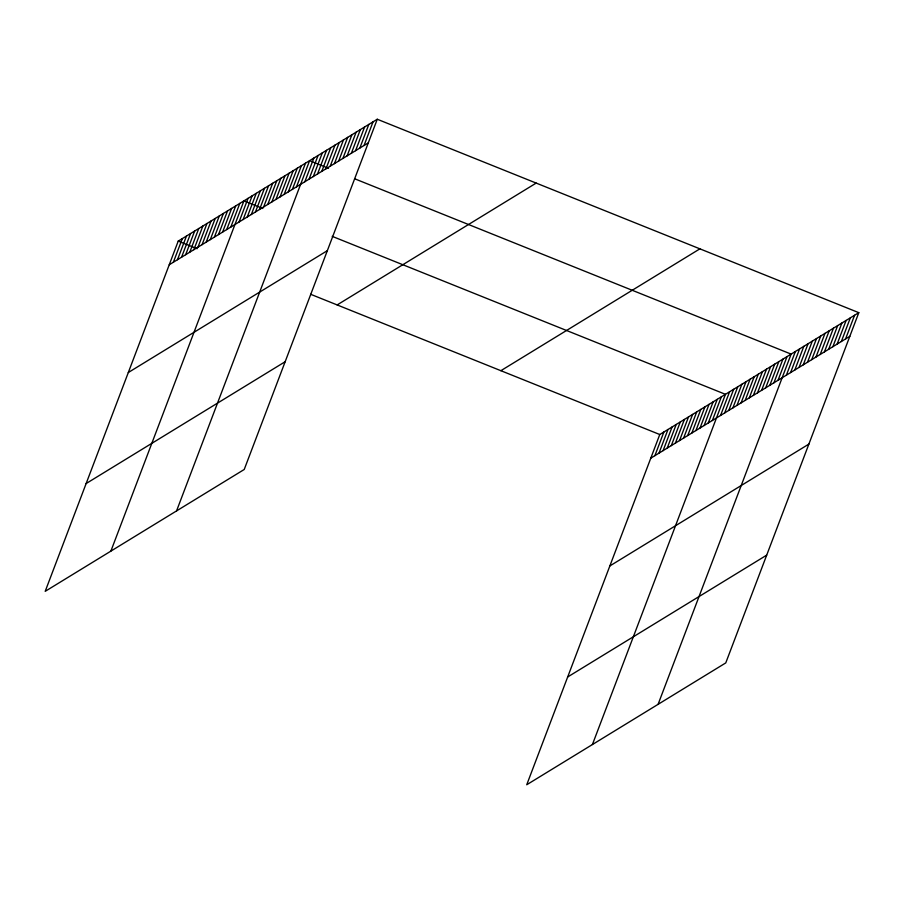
<?xml version="1.0" encoding="UTF-8"?>
<svg xmlns="http://www.w3.org/2000/svg" width="904" height="904" viewBox="0 0 904 904"><rect width="100%" height="100%" fill="white"/><g stroke="black" fill="none" stroke-linecap="round" stroke-linejoin="round"><path stroke-width="1.36" d="M377.262 119.249L178.235 241.097L45.2 591.329L244.227 469.481L377.262 119.249L858.8 312.671L725.765 662.903L526.738 784.751L659.773 434.519L858.8 312.671M173.353 262.239L182.348 238.588M177.466 259.719L186.45 236.068M181.568 257.211L190.552 233.56M185.67 254.702L194.654 231.051M189.783 252.182L198.767 228.531M193.885 249.673L202.869 226.023M197.987 247.154L206.971 223.503M202.089 244.645L211.073 220.994M206.202 242.136L215.186 218.485M210.304 239.617L219.288 215.966M214.406 237.108L223.39 213.457M218.508 234.588L227.503 210.937M222.621 232.079L231.605 208.428M226.723 229.571L235.707 205.92M230.825 227.051L239.809 203.4M110.876 551.112L243.922 200.891L262.838 208.485M239.04 222.034L248.024 198.371M243.142 219.514L252.126 195.863M247.244 217.005L256.227 193.354M251.357 214.485L260.341 190.834M255.459 211.977L264.443 188.326M259.561 209.468L268.544 185.806M263.663 206.948L272.646 183.297M267.776 204.44L276.76 180.789M271.878 201.92L280.861 178.269M275.98 199.411L284.963 175.76M280.082 196.902L289.077 173.24M284.195 194.383L293.178 170.732M288.297 191.874L297.28 168.223M292.399 189.354L301.382 165.703M296.512 186.845L305.495 163.195M176.562 510.907L309.597 160.675L328.514 168.28M304.84 181.738L313.824 158.087M309.066 179.15L318.05 155.499M313.304 176.562L322.287 152.912M317.53 173.975L326.513 150.324M321.756 171.387L330.74 147.736M325.982 168.799L334.977 145.148M330.22 166.212L339.203 142.549M334.446 163.613L343.43 139.962M338.672 161.025L347.656 137.374M342.91 158.437L351.893 134.786M347.136 155.85L356.119 132.199M351.362 153.262L360.346 129.611M355.588 150.674L364.583 127.023M359.826 148.087L368.809 124.424M364.052 145.487L373.036 121.837M654.891 455.661L663.875 432.01M658.993 453.153L667.977 429.502M663.107 450.633L672.09 426.982M667.208 448.124L676.192 424.473M671.31 445.604L680.294 421.953M675.412 443.096L684.407 419.445M679.525 440.587L688.509 416.936M683.627 438.067L692.611 414.416M687.729 435.558L696.713 411.908M691.842 433.039L700.826 409.388M695.944 430.53L704.928 406.879M700.046 428.021L709.03 404.37M704.148 425.501L713.132 401.851M708.261 422.993L717.245 399.342M712.363 420.484L721.347 396.822M592.414 744.534L725.449 394.313L332.197 236.351M720.567 415.456L729.562 391.805M724.68 412.936L733.664 389.285M728.782 410.427L737.766 386.776M732.884 407.919L741.868 384.256M736.986 405.399L745.981 381.748M741.099 402.89L750.083 379.239M745.201 400.37L754.185 376.719M749.303 397.862L758.286 374.211M753.416 395.353L762.4 371.691M757.518 392.833L766.502 369.182M761.62 390.325L770.603 366.674M765.722 387.805L774.705 364.154M769.835 385.296L778.819 361.645M773.937 382.787L782.92 359.125M778.039 380.268L787.022 356.617M658.089 704.329L791.136 354.108L355.001 178.913M786.378 375.171L795.362 351.509M790.604 372.572L799.588 348.921M794.831 369.985L803.814 346.334M799.068 367.397L808.052 343.746M803.294 364.809L812.278 341.158M807.521 362.221L816.504 338.571M811.747 359.634L820.742 335.983M815.984 357.046L824.968 333.395M820.21 354.458L829.194 330.796M824.437 351.859L833.42 328.208M828.674 349.272L837.658 325.621M832.9 346.684L841.884 323.033M837.127 344.096L846.11 320.445M841.353 341.509L850.336 317.858M845.59 338.921L854.574 315.27M169.251 264.748L368.278 142.9M128.311 372.516L327.338 250.668M337.147 304.93L536.174 183.083M86.14 483.55L285.167 361.713M500.861 370.696L699.888 248.849M650.79 458.17L849.816 336.333M609.85 565.949L808.877 444.101M567.667 676.983L766.694 555.135M178.235 241.097L197.151 248.702M310.66 294.286L659.773 434.519"/></g></svg>
